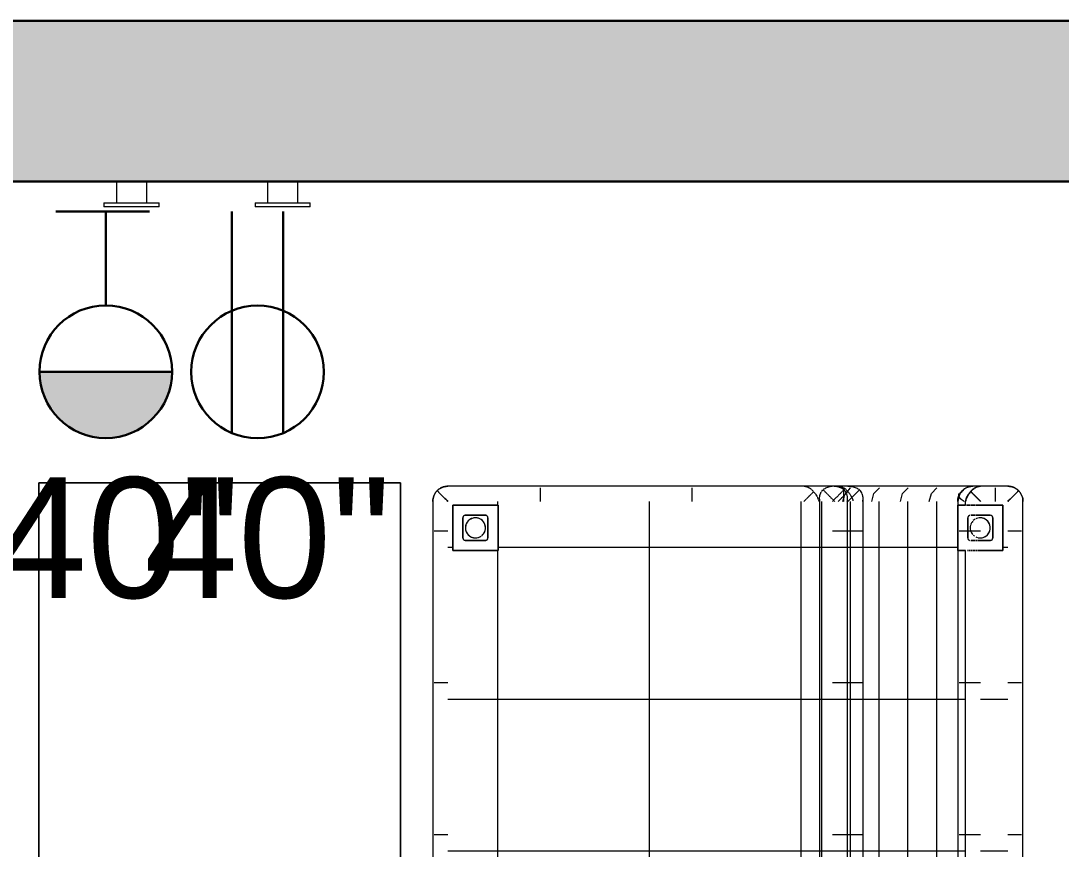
# Model space of a CAD drawing. Header units: inches. Extents: x 11834 to 13024, y -8101 to -6934.
# Drawn here: x 12166.5 to 12218.3, y -7327.8 to -7286.5 of the extents above; entities that cross this region are included whole.
import ezdxf

# ---------------------------------------------------------------- set-up
doc = ezdxf.new("R2010")
doc.units = ezdxf.units.IN
doc.header["$MEASUREMENT"] = 0
for name, color, linetype, lineweight in [('A-ANNO-NOTE', 131, 'Continuous', 40), ('A-WALL', 113, 'Continuous', 9), ('A-WALL-PATT', 111, 'Continuous', 18), ('E-ELEC-FIXT', 91, 'Continuous', 9), ('I-FURN', 30, 'Continuous', 9)]:
    doc.layers.add(name, color=color, linetype=linetype, lineweight=lineweight)
doc.styles.add('Swis721 Lt BT', font='swissl.ttf', dxfattribs={"height": 6})
pattern_1 = [(270, (7274.035, 12201.662), (7.554, 5e-16), []), (0, (7274.035, 12201.662), (0, 7.554), [])]

# ---------------------------------------------------------------- blocks, each defined once
blk = doc.blocks.new('FP_1_50-FIRST FLOOR POWER _ SIGNAL')
at = {"layer": 'I-FURN'}
for p, q in [((23.586, -11.443), (0.785, -11.443)), ((6.992, -11.802), (6.992, -11.511)), ((14.547, -11.802), (14.547, -11.511)), ((22.101, -11.802), (22.101, -11.511))]:
    blk.add_line(p, q, dxfattribs=at)
blk = doc.blocks.new('FP_1_51-FIRST FLOOR POWER _ SIGNAL')
at = {"layer": 'I-FURN'}
for p, q in [((6.992, -11.943), (6.992, -11.802)), ((14.547, -11.943), (14.547, -11.802)), ((22.101, -11.943), (22.101, -11.802)), ((6.992, -12.219), (6.992, -11.943)), ((6.992, -12.571), (6.992, -12.219)), ((14.547, -12.219), (14.547, -11.943)), ((14.547, -12.571), (14.547, -12.219)), ((22.101, -12.219), (22.101, -11.943)), ((22.101, -12.571), (22.101, -12.219))]:
    blk.add_line(p, q, dxfattribs=at)
blk = doc.blocks.new('FP_1_52-FIRST FLOOR POWER _ SIGNAL')
at = {"layer": 'I-FURN'}
for p, q in [((6.992, -14.333), (6.992, -13.943)), ((14.547, -14.333), (14.547, -13.943)), ((22.101, -14.333), (22.101, -13.943)), ((6.992, -14.618), (6.992, -14.333)), ((14.547, -14.618), (14.547, -14.333)), ((22.101, -14.618), (22.101, -14.333)), ((0.785, -14.693), (23.586, -14.693))]:
    blk.add_line(p, q, dxfattribs=at)
blk = doc.blocks.new('FP_1_53-FIRST FLOOR POWER _ SIGNAL')
at = {"layer": 'I-FURN'}
for p, q in [((23.586, -11.761), (23.593, -11.749)), ((23.593, -11.749), (23.6, -11.738)), ((23.6, -11.738), (23.607, -11.727)), ((23.607, -11.727), (23.613, -11.716)), ((23.613, -11.716), (23.62, -11.706)), ((23.62, -11.706), (23.627, -11.696)), ((23.627, -11.696), (23.634, -11.686)), ((23.634, -11.686), (23.641, -11.676)), ((23.641, -11.676), (23.648, -11.666)), ((23.648, -11.666), (23.654, -11.657)), ((23.654, -11.657), (23.661, -11.648)), ((23.661, -11.648), (23.668, -11.639)), ((23.668, -11.639), (23.675, -11.631)), ((23.675, -11.631), (23.682, -11.623)), ((23.682, -11.623), (23.688, -11.615)), ((23.688, -11.615), (23.695, -11.607)), ((23.695, -11.607), (23.702, -11.6)), ((23.702, -11.6), (23.709, -11.592)), ((23.709, -11.592), (23.716, -11.585)), ((23.716, -11.585), (23.722, -11.579)), ((23.722, -11.579), (23.729, -11.572)), ((23.729, -11.572), (23.736, -11.566)), ((23.736, -11.566), (23.743, -11.56)), ((23.743, -11.56), (23.749, -11.555)), ((23.749, -11.555), (23.756, -11.549)), ((23.756, -11.549), (23.763, -11.544)), ((23.763, -11.544), (23.769, -11.539)), ((23.769, -11.539), (23.776, -11.534)), ((23.776, -11.534), (23.783, -11.53)), ((23.783, -11.53), (23.789, -11.526)), ((23.789, -11.526), (23.796, -11.522)), ((23.796, -11.522), (23.802, -11.518)), ((23.802, -11.518), (23.809, -11.515)), ((23.809, -11.515), (23.816, -11.512)), ((23.816, -11.512), (23.822, -11.509)), ((23.822, -11.509), (23.829, -11.507)), ((23.829, -11.507), (23.835, -11.504)), ((23.835, -11.504), (23.842, -11.502)), ((23.842, -11.502), (23.848, -11.5)), ((23.848, -11.5), (23.855, -11.499)), ((23.855, -11.499), (23.861, -11.497)), ((23.861, -11.497), (23.867, -11.496)), ((23.867, -11.496), (23.874, -11.495)), ((23.874, -11.495), (23.88, -11.495)), ((23.88, -11.495), (23.886, -11.495)), ((23.886, -11.495), (23.893, -11.495)), ((23.893, -11.495), (23.899, -11.495)), ((23.899, -11.495), (23.905, -11.495)), ((23.905, -11.495), (23.912, -11.496)), ((23.912, -11.496), (23.918, -11.497)), ((23.918, -11.497), (23.924, -11.498)), ((23.924, -11.498), (23.93, -11.499)), ((23.93, -11.499), (23.936, -11.501)), ((23.936, -11.501), (23.942, -11.503)), ((23.942, -11.503), (23.948, -11.505)), ((23.948, -11.505), (23.954, -11.508)), ((23.954, -11.508), (23.961, -11.51)), ((23.961, -11.51), (23.967, -11.513)), ((23.967, -11.513), (23.972, -11.517))]:
    blk.add_line(p, q, dxfattribs=at)
at = {"layer": 'I-FURN', "flags": 128}
blk.add_lwpolyline([(23.586, -11.443), (23.616, -11.444), (23.646, -11.446), (23.676, -11.449), (23.705, -11.453), (23.735, -11.458), (23.764, -11.465), (23.793, -11.473), (23.822, -11.481), (23.85, -11.491), (23.878, -11.503), (23.905, -11.515), (23.932, -11.528), (23.959, -11.542), (23.984, -11.558), (24.009, -11.574), (24.034, -11.592), (24.058, -11.61), (24.08, -11.63), (24.103, -11.65), (24.124, -11.671), (24.144, -11.693), (24.164, -11.715), (24.183, -11.739), (24.2, -11.763), (24.217, -11.788), (24.233, -11.814), (24.247, -11.84), (24.261, -11.867), (24.274, -11.894), (24.285, -11.922), (24.295, -11.95), (24.304, -11.978), (24.312, -12.007), (24.319, -12.036), (24.325, -12.066), (24.33, -12.096), (24.333, -12.125), (24.335, -12.155), (24.336, -12.185), (24.336, -12.193)], dxfattribs=at)
blk = doc.blocks.new('FP_1_54-FIRST FLOOR POWER _ SIGNAL')
at = {"layer": 'I-FURN'}
for p, q in [((24.336, -13.943), (24.336, -12.571)), ((23.976, -13.315), (23.586, -13.315)), ((24.261, -13.315), (23.976, -13.315))]:
    blk.add_line(p, q, dxfattribs=at)
blk = doc.blocks.new('FP_1_64-FIRST FLOOR POWER _ SIGNAL')
at = {"layer": 'I-FURN'}
for p, q in [((23.586, 14.693), (0.785, 14.693)), ((6.992, 14.333), (6.992, 14.618)), ((14.547, 14.333), (14.547, 14.618)), ((22.101, 14.333), (22.101, 14.618)), ((6.992, 13.943), (6.992, 14.333)), ((14.547, 13.943), (14.547, 14.333)), ((22.101, 13.943), (22.101, 14.333))]:
    blk.add_line(p, q, dxfattribs=at)
blk = doc.blocks.new('FP_1_65-FIRST FLOOR POWER _ SIGNAL')
at = {"layer": 'I-FURN'}
for p, q in [((6.992, -6.313), (6.992, -5.981)), ((14.547, -6.313), (14.547, -5.981)), ((22.101, -6.313), (22.101, -5.981)), ((0.643, -6.731), (23.728, -6.731)), ((6.992, -6.582), (6.992, -6.313)), ((6.992, -6.736), (6.992, -6.582)), ((14.547, -6.582), (14.547, -6.313)), ((14.547, -6.736), (14.547, -6.582)), ((22.101, -6.582), (22.101, -6.313)), ((22.101, -6.736), (22.101, -6.582))]:
    blk.add_line(p, q, dxfattribs=at)
blk = doc.blocks.new('FP_1_67-FIRST FLOOR POWER _ SIGNAL')
at = {"layer": 'I-FURN'}
for p, q in [((24.336, -5.981), (24.336, 13.943)), ((23.976, 9.347), (23.586, 9.347)), ((24.261, 9.347), (23.976, 9.347)), ((23.976, 1.793), (23.586, 1.793)), ((24.261, 1.793), (23.976, 1.793)), ((23.976, -5.761), (23.586, -5.761)), ((24.261, -5.761), (23.976, -5.761))]:
    blk.add_line(p, q, dxfattribs=at)
blk = doc.blocks.new('FP_1_79-FIRST FLOOR POWER _ SIGNAL')
at = {"layer": 'I-FURN'}
blk.add_line((23.7, -4.567), (0.671, -4.567), dxfattribs=at)
blk = doc.blocks.new('FP_1_80-FIRST FLOOR POWER _ SIGNAL')
at = {"layer": 'I-FURN'}
for p, q in [((6.992, -14.333), (6.992, -13.943)), ((14.547, -14.027), (14.547, -13.943)), ((22.101, -14.053), (22.101, -13.943)), ((6.992, -14.474), (6.992, -14.352)), ((6.992, -14.572), (6.992, -14.502)), ((14.547, -14.333), (14.547, -14.053)), ((14.547, -14.613), (14.547, -14.352)), ((22.101, -14.21), (22.101, -14.083)), ((22.101, -14.333), (22.101, -14.22)), ((22.101, -14.463), (22.101, -14.352)), ((22.101, -14.564), (22.101, -14.474)), ((0.785, -14.693), (23.586, -14.693)), ((22.101, -14.618), (22.101, -14.572))]:
    blk.add_line(p, q, dxfattribs=at)
blk = doc.blocks.new('FP_1_83-FIRST FLOOR POWER _ SIGNAL')
at = {"layer": 'I-FURN'}
for p, q in [((24.336, -5.981), (24.336, -5.317)), ((23.586, -5.732), (23.695, -5.761)), ((23.71, -5.765), (23.789, -5.786)), ((23.795, -5.787), (23.83, -5.796)), ((23.833, -5.797), (23.949, -5.827)), ((23.976, -5.834), (24.009, -5.867)), ((24.027, -5.885), (24.061, -5.918)), ((24.064, -5.921), (24.163, -6.018)), ((24.166, -6.02), (24.257, -6.11)), ((24.336, -12.235), (24.336, -5.981)), ((23.586, -7.165), (23.976, -7.266)), ((23.976, -7.266), (24.261, -7.546)), ((23.586, -8.597), (23.976, -8.699)), ((23.976, -8.699), (24.261, -8.978)), ((23.586, -10.029), (23.976, -10.131)), ((23.976, -10.131), (24.261, -10.41)), ((23.586, -11.461), (23.851, -11.531)), ((23.851, -11.531), (23.888, -11.54)), ((23.916, -11.547), (23.963, -11.56)), ((23.976, -11.563), (24.021, -11.608)), ((24.021, -11.608), (24.093, -11.678)), ((24.114, -11.698), (24.201, -11.784)), ((24.229, -11.811), (24.261, -11.842)), ((24.336, -12.571), (24.336, -12.235))]:
    blk.add_line(p, q, dxfattribs=at)
blk = doc.blocks.new('FP_1_84-FIRST FLOOR POWER _ SIGNAL')
at = {"layer": 'I-FURN'}
for p, q in [((24.336, -13.943), (24.336, -12.587)), ((23.695, -13.315), (23.586, -13.315)), ((23.976, -13.315), (23.719, -13.315)), ((24.226, -13.315), (23.976, -13.315)), ((24.261, -13.315), (24.229, -13.315))]:
    blk.add_line(p, q, dxfattribs=at)
blk = doc.blocks.new('FP_1_85-FIRST FLOOR POWER _ SIGNAL')
at = {"layer": 'I-FURN'}
for p, q in [((14.547, -11.904), (14.547, -11.872)), ((22.101, -11.862), (22.101, -11.832)), ((22.101, -11.914), (22.101, -11.865)), ((6.992, -12.024), (6.992, -11.991)), ((6.992, -12.235), (6.992, -12.052)), ((6.992, -12.571), (6.992, -12.241)), ((14.547, -11.967), (14.547, -11.93)), ((14.547, -12.068), (14.547, -12.009)), ((14.547, -12.241), (14.547, -12.089)), ((14.547, -12.571), (14.547, -12.241)), ((22.101, -11.967), (22.101, -11.919)), ((22.101, -12.085), (22.101, -11.995)), ((22.101, -12.193), (22.101, -12.089)), ((22.101, -12.241), (22.101, -12.202)), ((22.101, -12.313), (22.101, -12.241)), ((22.101, -12.437), (22.101, -12.322)), ((22.101, -12.563), (22.101, -12.445))]:
    blk.add_line(p, q, dxfattribs=at)
blk = doc.blocks.new('FP_1_86-FIRST FLOOR POWER _ SIGNAL')
at = {"layer": 'I-FURN'}
for p, q in [((6.992, -5.541), (6.992, -5.209)), ((6.992, -5.81), (6.992, -5.541)), ((14.547, -5.541), (14.547, -5.209)), ((14.547, -5.81), (14.547, -5.541)), ((22.101, -5.541), (22.101, -5.209)), ((22.101, -5.81), (22.101, -5.541)), ((0.662, -5.959), (23.709, -5.959)), ((6.992, -5.964), (6.992, -5.81)), ((14.547, -5.964), (14.547, -5.81)), ((22.101, -5.964), (22.101, -5.81))]:
    blk.add_line(p, q, dxfattribs=at)
blk = doc.blocks.new('FP_1_87-FIRST FLOOR POWER _ SIGNAL')
at = {"layer": 'I-FURN'}
for p, q in [((23.586, 14.693), (0.785, 14.693)), ((6.992, 14.572), (6.992, 14.618)), ((6.992, 14.352), (6.992, 14.545)), ((14.547, 14.352), (14.547, 14.572)), ((22.101, 14.578), (22.101, 14.618)), ((22.101, 14.482), (22.101, 14.572)), ((6.992, 14.053), (6.992, 14.315)), ((6.992, 13.943), (6.992, 14.044)), ((14.547, 13.943), (14.547, 14.333)), ((22.101, 14.362), (22.101, 14.474)), ((22.101, 14.23), (22.101, 14.333)), ((22.101, 14.093), (22.101, 14.22)), ((22.101, 13.952), (22.101, 14.083))]:
    blk.add_line(p, q, dxfattribs=at)
blk = doc.blocks.new('FP_1_89-FIRST FLOOR POWER _ SIGNAL')
at = {"layer": 'I-FURN'}
for p, q in [((24.336, -5.209), (24.336, 13.943)), ((23.695, 9.347), (23.614, 9.347)), ((23.856, 9.347), (23.751, 9.347)), ((23.976, 9.347), (23.884, 9.347)), ((24.103, 9.347), (24.011, 9.347)), ((24.199, 9.347), (24.128, 9.347)), ((24.261, 9.347), (24.221, 9.347)), ((23.695, 1.793), (23.586, 1.793)), ((23.968, 1.793), (23.716, 1.793)), ((24.239, 1.793), (23.976, 1.793)), ((24.204, -5.761), (24.166, -5.761))]:
    blk.add_line(p, q, dxfattribs=at)
blk = doc.blocks.new('Kimball - Villa - Lounges Privacy Back Without Arms - K602FPB-6991797-FIRST FLOOR POWER _ SIGNAL')
at = {"layer": 'I-FURN'}
h = blk.add_hatch(dxfattribs=at)
h.set_pattern_fill('FP1_4', color=256, style=0, pattern_type=2)
h.set_pattern_definition(pattern_1)
h.paths.add_polyline_path([(0.785, 13.943), (0.785, -4.567), (23.586, -4.567), (23.586, 13.943), (1.15, 13.943)], flags=0)
h.paths.add_polyline_path([(21.141, 11.443), (21.141, 13.693), (23.391, 13.693), (23.391, 11.443)], flags=0)
h = blk.add_hatch(dxfattribs=at)
h.set_pattern_fill('FP1_3', color=256, style=0, pattern_type=2)
h.set_pattern_definition([(270, (7274.035, 435.366), (7.554, 5e-16), []), (0, (7274.035, 435.366), (0, 1.432), [])])
h.paths.add_polyline_path([(0.785, -11.851), (21.141, -11.831), (21.141, -11.443), (23.391, -11.443), (23.391, -11.851), (23.586, -11.831), (23.586, -4.58), (0.785, -4.58), (0.785, -11.844)], flags=0)
h = blk.add_hatch(dxfattribs=at)
h.set_pattern_fill('FP1_4', color=256, style=0, pattern_type=2)
h.set_pattern_definition(pattern_1)
h.paths.add_polyline_path([(0.785, -12.587), (0.785, -13.943), (23.586, -13.943), (23.57, -12.587), (23.391, -12.587), (23.391, -13.693), (21.141, -13.693), (21.141, -12.587), (0.801, -12.587)], flags=0)
for p, q in [((23.391, 13.693), (21.141, 13.693)), ((21.141, 13.693), (21.141, 11.443)), ((21.141, 11.443), (21.141, 13.693)), ((21.141, 13.693), (23.391, 13.693)), ((23.391, 11.443), (23.391, 13.693)), ((23.391, 13.693), (23.391, 11.443)), ((21.641, 13.068), (21.641, 12.068)), ((21.641, 12.068), (21.641, 13.068)), ((22.766, 13.193), (21.766, 13.193)), ((21.766, 13.193), (22.766, 13.193)), ((22.891, 12.068), (22.891, 13.068)), ((22.891, 13.068), (22.891, 12.068)), ((21.766, 11.943), (22.766, 11.943)), ((22.766, 11.943), (21.766, 11.943)), ((21.141, 11.443), (23.391, 11.443)), ((23.391, 11.443), (21.141, 11.443)), ((23.391, -11.443), (21.141, -11.443)), ((21.141, -11.443), (21.141, -11.487)), ((21.141, -11.487), (21.141, -11.443)), ((21.141, -11.443), (23.391, -11.443)), ((21.141, -11.487), (21.141, -11.831)), ((21.141, -11.831), (21.141, -11.487)), ((23.391, -11.487), (23.391, -11.443)), ((23.391, -11.443), (23.391, -11.487)), ((23.391, -11.828), (23.391, -11.487)), ((23.391, -11.487), (23.391, -11.828)), ((23.391, -11.916), (23.391, -11.884)), ((23.391, -11.884), (23.391, -11.916)), ((21.141, -11.938), (21.141, -11.986)), ((21.141, -11.986), (21.141, -11.938)), ((21.141, -12.013), (21.141, -12.082)), ((21.141, -12.082), (21.141, -12.013)), ((21.141, -12.11), (21.141, -12.188)), ((21.141, -12.188), (21.141, -12.11)), ((21.141, -12.222), (21.141, -12.308)), ((21.141, -12.308), (21.141, -12.222)), ((21.141, -12.34), (21.141, -12.432)), ((21.141, -12.432), (21.141, -12.34)), ((21.641, -12.11), (21.641, -12.191)), ((21.641, -12.191), (21.641, -12.11)), ((21.641, -12.222), (21.641, -12.31)), ((21.641, -12.31), (21.641, -12.222)), ((21.641, -12.34), (21.641, -12.434)), ((21.641, -12.434), (21.641, -12.34)), ((22.766, -11.943), (21.766, -11.943)), ((21.766, -11.943), (22.766, -11.943)), ((22.891, -12.197), (22.891, -12.11)), ((22.891, -12.11), (22.891, -12.197)), ((22.891, -12.317), (22.891, -12.222)), ((22.891, -12.222), (22.891, -12.317)), ((22.891, -12.441), (22.891, -12.34)), ((22.891, -12.34), (22.891, -12.441)), ((23.391, -11.99), (23.391, -11.938)), ((23.391, -11.938), (23.391, -11.99)), ((23.391, -12.087), (23.391, -12.013)), ((23.391, -12.013), (23.391, -12.087)), ((23.391, -12.199), (23.391, -12.11)), ((23.391, -12.11), (23.391, -12.199)), ((23.391, -12.319), (23.391, -12.222)), ((23.391, -12.222), (23.391, -12.319)), ((23.391, -12.444), (23.391, -12.34)), ((23.391, -12.34), (23.391, -12.444)), ((21.141, -12.463), (21.141, -12.558)), ((21.141, -12.558), (21.141, -12.463)), ((21.141, -12.587), (21.141, -13.693)), ((21.141, -13.693), (21.141, -12.587)), ((21.641, -12.463), (21.641, -12.56)), ((21.641, -12.56), (21.641, -12.463)), ((21.641, -12.587), (21.641, -13.068)), ((21.641, -13.068), (21.641, -12.587)), ((22.891, -12.567), (22.891, -12.463)), ((22.891, -12.463), (22.891, -12.567)), ((22.891, -13.068), (22.891, -12.587)), ((22.891, -12.587), (22.891, -13.068)), ((23.391, -12.57), (23.391, -12.463)), ((23.391, -12.463), (23.391, -12.57)), ((23.391, -13.693), (23.391, -12.587)), ((23.391, -12.587), (23.391, -13.693)), ((21.766, -13.193), (22.766, -13.193)), ((22.766, -13.193), (21.766, -13.193)), ((21.141, -13.693), (23.391, -13.693)), ((23.391, -13.693), (21.141, -13.693))]:
    blk.add_line(p, q, dxfattribs=at)
for centre, radius, start, end in [((21.766, 13.068), 0.125, 150, 180), ((21.766, 13.068), 0.125, 165, 180), ((21.766, 13.068), 0.125, 90, 165), ((21.766, 13.068), 0.125, 135, 150), ((21.766, 13.068), 0.125, 120, 135), ((21.766, 13.068), 0.125, 105, 120), ((21.766, 13.068), 0.125, 90, 105), ((22.266, 12.568), 0.5, 0, 180), ((22.266, 12.568), 0.5, 75, 180), ((22.266, 12.568), 0.5, 0, 75), ((22.766, 13.068), 0.125, 0, 90), ((22.766, 13.068), 0.125, 75, 90), ((22.766, 13.068), 0.125, 60, 75), ((22.766, 13.068), 0.125, 45, 60), ((22.766, 13.068), 0.125, 30, 45), ((22.766, 13.068), 0.125, 15, 30), ((22.766, 13.068), 0.125, 0, 15), ((22.266, 12.568), 0.5, 180, 214.7548), ((22.266, 12.568), 0.5, 180, 195), ((22.266, 12.568), 0.5, 195, 210), ((22.266, 12.568), 0.5, 218.6533, 360), ((22.266, 12.568), 0.5, 315, 0), ((21.766, 12.068), 0.125, 180, 270), ((21.766, 12.068), 0.125, 180, 195), ((21.766, 12.068), 0.125, 195, 270), ((22.266, 12.568), 0.5, 210, 214.7548), ((22.266, 12.568), 0.5, 218.6533, 225), ((22.266, 12.568), 0.5, 225, 240), ((22.266, 12.568), 0.5, 240, 255), ((22.266, 12.568), 0.5, 255, 300), ((22.266, 12.568), 0.5, 300, 315), ((22.766, 12.068), 0.125, 270, 0), ((22.766, 12.068), 0.125, 270, 285), ((22.766, 12.068), 0.125, 285, 300), ((22.766, 12.068), 0.125, 300, 330), ((22.766, 12.068), 0.125, 330, 345), ((22.766, 12.068), 0.125, 345, 0), ((21.766, -12.068), 0.125, 165, 180), ((21.766, -12.068), 0.125, 165, 180), ((21.766, -12.068), 0.125, 105, 150), ((21.766, -12.068), 0.125, 135, 150), ((21.766, -12.068), 0.125, 120, 135), ((21.766, -12.068), 0.125, 105, 120), ((21.766, -12.068), 0.125, 90, 105), ((21.766, -12.068), 0.125, 90, 105), ((22.266, -12.568), 0.5, 152.727, 164.5179), ((22.266, -12.568), 0.5, 152.727, 164.5179), ((22.266, -12.568), 0.5, 135.9782, 145.2452), ((22.266, -12.568), 0.5, 135.9782, 145.2452), ((22.266, -12.568), 0.5, 120, 130.7237), ((22.266, -12.568), 0.5, 120, 130.7237), ((22.266, -12.568), 0.5, 112.2486, 120), ((22.266, -12.568), 0.5, 112.2486, 120), ((22.266, -12.568), 0.5, 106.0383, 109.8414), ((22.266, -12.568), 0.5, 106.0383, 109.8414), ((22.266, -12.568), 0.5, 75.1726, 104.3439), ((22.266, -12.568), 0.5, 75.1726, 104.3439), ((22.266, -12.568), 0.5, 69.7423, 73.9617), ((22.266, -12.568), 0.5, 69.7423, 73.9617), ((22.266, -12.568), 0.5, 60, 67.7514), ((22.266, -12.568), 0.5, 60, 67.7514), ((22.266, -12.568), 0.5, 48.6886, 60), ((22.266, -12.568), 0.5, 48.6886, 60), ((22.266, -12.568), 0.5, 30.3716, 44.0218), ((22.266, -12.568), 0.5, 30.3716, 44.0218), ((22.266, -12.568), 0.5, 15, 27.273), ((22.266, -12.568), 0.5, 15, 27.273), ((22.766, -12.068), 0.125, 30, 90), ((22.766, -12.068), 0.125, 60, 90), ((22.766, -12.068), 0.125, 30, 60), ((22.766, -12.068), 0.125, 0, 15), ((22.766, -12.068), 0.125, 0, 15), ((22.266, -12.568), 0.5, 167.7594, 179.1386), ((22.266, -12.568), 0.5, 167.7594, 179.1386), ((22.266, -12.568), 0.5, 182.1553, 240), ((22.266, -12.568), 0.5, 182.1553, 255), ((22.266, -12.568), 0.5, 240, 330), ((22.266, -12.568), 0.5, 285, 357.8447), ((22.266, -12.568), 0.5, 330, 357.8447), ((22.266, -12.568), 0.5, 0.2276, 12.2406), ((22.266, -12.568), 0.5, 0.2276, 12.2406), ((21.766, -13.068), 0.125, 180, 270), ((21.766, -13.068), 0.125, 180, 195), ((21.766, -13.068), 0.125, 195, 210), ((21.766, -13.068), 0.125, 210, 225), ((21.766, -13.068), 0.125, 225, 240), ((21.766, -13.068), 0.125, 240, 255), ((21.766, -13.068), 0.125, 255, 270), ((22.266, -12.568), 0.5, 255, 270), ((22.266, -12.568), 0.5, 270, 285), ((22.766, -13.068), 0.125, 270, 0), ((22.766, -13.068), 0.125, 270, 285), ((22.766, -13.068), 0.125, 285, 0)]:
    blk.add_arc(centre, radius, start, end, dxfattribs=at)
for points, knots in [([(24.116, 14.474), (24.077, 14.512), (24.017, 14.561), (23.93, 14.611), (23.841, 14.652), (23.726, 14.685), (23.633, 14.693), (23.586, 14.693)], [0, 0, 0, 0, 0.25, 0.375, 0.5, 0.75, 1, 1, 1, 1]), ([(23.586, 14.693), (23.633, 14.693), (23.726, 14.685), (23.841, 14.652), (23.93, 14.611), (24.017, 14.561), (24.077, 14.512), (24.116, 14.474)], [0, 0, 0, 0, 0.25, 0.5, 0.625, 0.75, 1, 1, 1, 1]), ([(24.116, 14.474), (24.077, 14.512), (24.017, 14.561), (23.93, 14.611), (23.841, 14.652), (23.726, 14.685), (23.633, 14.693), (23.586, 14.693)], [0, 0, 0, 0, 0.25, 0.375, 0.5, 0.75, 1, 1, 1, 1]), ([(23.586, 14.693), (23.633, 14.693), (23.726, 14.685), (23.841, 14.652), (23.93, 14.611), (24.017, 14.561), (24.077, 14.512), (24.116, 14.474)], [0, 0, 0, 0, 0.25, 0.5, 0.625, 0.75, 1, 1, 1, 1]), ([(23.586, 13.943), (23.633, 13.99), (23.726, 14.084), (23.841, 14.198), (23.93, 14.287), (24.017, 14.374), (24.077, 14.436), (24.116, 14.474)], [0, 0, 0, 0, 0.25, 0.5, 0.625, 0.75, 1, 1, 1, 1]), ([(24.116, 14.474), (24.077, 14.436), (24.017, 14.374), (23.93, 14.287), (23.841, 14.198), (23.726, 14.084), (23.633, 13.99), (23.586, 13.943)], [0, 0, 0, 0, 0.25, 0.375, 0.5, 0.75, 1, 1, 1, 1]), ([(24.116, 14.474), (24.077, 14.436), (24.017, 14.374), (23.93, 14.287), (23.841, 14.198), (23.726, 14.084), (23.633, 13.99), (23.586, 13.943)], [0, 0, 0, 0, 0.25, 0.375, 0.5, 0.75, 1, 1, 1, 1]), ([(23.586, 13.943), (23.633, 13.99), (23.726, 14.084), (23.841, 14.198), (23.93, 14.287), (23.973, 14.331), (23.995, 14.352)], [0, 0, 0, 0, 0.25, 0.5, 0.625, 0.75, 0.75, 0.75, 0.75]), ([(23.835, -4.575), (23.854, -4.578), (23.891, -4.585), (23.926, -4.596), (23.943, -4.602)], [0.4041826, 0.4041826, 0.4041826, 0.4041826, 0.5, 0.5874324, 0.5874324, 0.5874324, 0.5874324]), ([(23.945, -4.958), (23.928, -4.975), (23.891, -5.012), (23.854, -5.049), (23.834, -5.069)], [0.4100056, 0.4100056, 0.4100056, 0.4100056, 0.5, 0.5970668, 0.5970668, 0.5970668, 0.5970668]), ([(23.948, -5.57), (23.929, -5.552), (23.892, -5.514), (23.853, -5.476), (23.833, -5.456)], [0.4055908, 0.4055908, 0.4055908, 0.4055908, 0.5, 0.5980478, 0.5980478, 0.5980478, 0.5980478]), ([(24.164, -6.559), (24.132, -6.528), (24.065, -6.46), (23.971, -6.366), (23.892, -6.287), (23.812, -6.208), (23.71, -6.105), (23.628, -6.022), (23.586, -5.981)], [0, 0, 0, 0, 0.2, 0.4, 0.5, 0.6, 0.8, 1, 1, 1, 1]), ([(23.832, -6.147), (23.792, -6.169), (23.72, -6.201), (23.648, -6.22), (23.617, -6.227)], [0.5015584, 0.5015584, 0.5015584, 0.5015584, 0.75, 0.9370637, 0.9370637, 0.9370637, 0.9370637]), ([(23.833, -5.951), (23.853, -5.948), (23.892, -5.94), (23.93, -5.928), (23.949, -5.922)], [0.4007, 0.4007, 0.4007, 0.4007, 0.5, 0.5969421, 0.5969421, 0.5969421, 0.5969421]), ([(23.71, -6.731), (23.751, -6.732), (23.812, -6.728), (23.892, -6.712), (23.971, -6.689), (24.065, -6.644), (24.132, -6.591), (24.164, -6.559)], [0.2, 0.2, 0.2, 0.2, 0.4, 0.5, 0.6, 0.8, 1, 1, 1, 1]), ([(23.632, -11.861), (23.658, -11.867), (23.709, -11.882), (23.758, -11.903), (23.782, -11.914)], [-0.9076135, -0.9076135, -0.9076135, -0.9076135, -0.75, -0.6030999, -0.6030999, -0.6030999, -0.6030999]), ([(23.783, -11.914), (23.799, -11.921), (23.845, -11.944), (23.89, -11.969), (23.917, -11.988)], [-0.6024272, -0.6024272, -0.6024272, -0.6024272, -0.5, -0.3237054, -0.3237054, -0.3237054, -0.3237054]), ([(23.917, -11.989), (23.929, -11.997), (23.971, -12.026), (24.011, -12.061), (24.04, -12.088)], [-0.3232326, -0.3232326, -0.3232326, -0.3232326, -0.25, -0.0537941, -0.0537941, -0.0537941, -0.0537941]), ([(24.166, -12.172), (24.195, -12.201), (24.246, -12.263), (24.279, -12.33), (24.294, -12.363)], [0.2000039, 0.2000039, 0.2000039, 0.2000039, 0.4, 0.5999762, 0.5999762, 0.5999762, 0.5999762]), ([(24.245, -12.292), (24.252, -12.302), (24.272, -12.335), (24.29, -12.369), (24.3, -12.393)], [-0.5643678, -0.5643678, -0.5643678, -0.5643678, -0.5, -0.360618, -0.360618, -0.360618, -0.360618]), ([(24.299, -12.396), (24.306, -12.414), (24.32, -12.451), (24.325, -12.49), (24.327, -12.509)], [-0.3569606, -0.3569606, -0.3569606, -0.3569606, -0.25, -0.1435669, -0.1435669, -0.1435669, -0.1435669]), ([(23.586, -13.943), (23.633, -13.99), (23.726, -14.084), (23.841, -14.198), (23.93, -14.287), (24.017, -14.374), (24.077, -14.436), (24.116, -14.474)], [0, 0, 0, 0, 0.25, 0.5, 0.625, 0.75, 1, 1, 1, 1]), ([(24.116, -14.474), (24.077, -14.436), (24.017, -14.374), (23.93, -14.287), (23.841, -14.198), (23.726, -14.084), (23.633, -13.99), (23.586, -13.943)], [0, 0, 0, 0, 0.25, 0.375, 0.5, 0.75, 1, 1, 1, 1]), ([(24.116, -14.474), (24.077, -14.436), (24.017, -14.374), (23.93, -14.287), (23.841, -14.198), (23.726, -14.084), (23.633, -13.99), (23.586, -13.943)], [0, 0, 0, 0, 0.25, 0.375, 0.5, 0.75, 1, 1, 1, 1]), ([(24.116, -14.474), (24.077, -14.512), (24.017, -14.561), (23.93, -14.611), (23.841, -14.652), (23.726, -14.685), (23.633, -14.693), (23.586, -14.693)], [0, 0, 0, 0, 0.25, 0.375, 0.5, 0.75, 1, 1, 1, 1]), ([(23.586, -14.693), (23.633, -14.693), (23.726, -14.685), (23.841, -14.652), (23.93, -14.611), (24.017, -14.561), (24.077, -14.512), (24.116, -14.474)], [0, 0, 0, 0, 0.25, 0.5, 0.625, 0.75, 1, 1, 1, 1]), ([(24.116, -14.474), (24.077, -14.512), (24.017, -14.561), (23.93, -14.611), (23.841, -14.652), (23.726, -14.685), (23.633, -14.693), (23.586, -14.693)], [0, 0, 0, 0, 0.25, 0.375, 0.5, 0.75, 1, 1, 1, 1]), ([(23.586, -14.693), (23.633, -14.693), (23.726, -14.685), (23.841, -14.652), (23.93, -14.611), (24.017, -14.561), (24.077, -14.512), (24.116, -14.474)], [0, 0, 0, 0, 0.25, 0.5, 0.625, 0.75, 1, 1, 1, 1]), ([(23.726, -14.083), (23.772, -14.13), (23.841, -14.198), (23.93, -14.287), (24.017, -14.374), (24.077, -14.436), (24.116, -14.474)], [0.25, 0.25, 0.25, 0.25, 0.5, 0.625, 0.75, 1, 1, 1, 1])]:
    blk.add_open_spline(points, degree=3, knots=knots, dxfattribs=at)
for points in [[(23.995, 14.352), (24.037, 14.395), (24.077, 14.436), (24.116, 14.474)], [(24.213, 14.355), (24.185, 14.397), (24.152, 14.437), (24.116, 14.474)], [(24.116, 14.474), (24.151, 14.438), (24.214, 14.363), (24.283, 14.232), (24.326, 14.091), (24.336, 13.993), (24.336, 13.943)], [(24.116, 14.474), (24.152, 14.436), (24.185, 14.397), (24.213, 14.354)], [(24.116, 14.474), (24.151, 14.439), (24.214, 14.363), (24.283, 14.232), (24.326, 14.091), (24.336, 13.993), (24.336, 13.943)], [(24.251, 14.29), (24.246, 14.299), (24.241, 14.309), (24.235, 14.318)], [(24.235, 14.318), (24.241, 14.309), (24.246, 14.299), (24.252, 14.29)], [(24.251, 14.29), (24.264, 14.266), (24.276, 14.241), (24.286, 14.216)], [(24.285, 14.216), (24.275, 14.241), (24.265, 14.266), (24.252, 14.29)], [(24.301, 14.169), (24.296, 14.185), (24.291, 14.201), (24.285, 14.216)], [(24.285, 14.216), (24.291, 14.2), (24.297, 14.185), (24.302, 14.169)], [(24.301, 14.169), (24.305, 14.158), (24.308, 14.148), (24.31, 14.137)], [(24.31, 14.137), (24.308, 14.148), (24.305, 14.159), (24.302, 14.169)], [(24.315, 14.119), (24.32, 14.097), (24.323, 14.076), (24.325, 14.054)], [(24.328, 14.054), (24.324, 14.076), (24.32, 14.097), (24.315, 14.118)], [(24.336, 13.943), (24.336, 13.98), (24.333, 14.017), (24.328, 14.054)], [(24.328, 14.054), (24.333, 14.018), (24.336, 13.981), (24.336, 13.943)], [(23.586, -3.789), (23.623, -3.826), (23.66, -3.863), (23.696, -3.899)], [(23.712, -3.915), (23.748, -3.951), (23.785, -3.988), (23.821, -4.024)], [(23.836, -4.039), (23.872, -4.075), (23.908, -4.111), (23.942, -4.145)], [(24.254, -4.07), (24.233, -4.105), (24.209, -4.139), (24.178, -4.169)], [(24.314, -3.939), (24.302, -3.978), (24.284, -4.016), (24.264, -4.053)], [(24.336, -3.801), (24.335, -3.842), (24.329, -3.884), (24.318, -3.924)], [(23.7, -4.495), (23.662, -4.508), (23.624, -4.518), (23.586, -4.525)], [(23.586, -4.58), (23.624, -4.573), (23.663, -4.569), (23.701, -4.567)], [(23.71, -4.567), (23.748, -4.566), (23.786, -4.568), (23.824, -4.573)], [(23.823, -4.443), (23.786, -4.462), (23.749, -4.479), (23.711, -4.491)], [(23.943, -4.369), (23.908, -4.395), (23.871, -4.416), (23.835, -4.436)], [(24.056, -4.274), (24.023, -4.305), (23.99, -4.334), (23.955, -4.36)], [(23.955, -4.606), (23.99, -4.618), (24.025, -4.633), (24.057, -4.654)], [(23.956, -4.159), (23.99, -4.193), (24.023, -4.227), (24.056, -4.259)], [(24.068, -4.661), (24.1, -4.682), (24.131, -4.707), (24.16, -4.735)], [(24.161, -4.187), (24.133, -4.214), (24.102, -4.239), (24.069, -4.263)], [(23.824, -5.079), (23.787, -5.116), (23.749, -5.154), (23.711, -5.192)], [(24.058, -4.845), (24.025, -4.878), (23.99, -4.913), (23.954, -4.949)], [(24.16, -4.742), (24.131, -4.771), (24.1, -4.803), (24.067, -4.835)], [(24.255, -4.906), (24.231, -4.849), (24.202, -4.795), (24.169, -4.745)], [(24.315, -5.102), (24.302, -5.039), (24.286, -4.975), (24.26, -4.918)], [(24.335, -5.262), (24.332, -5.212), (24.325, -5.162), (24.317, -5.112)], [(23.699, -5.204), (23.662, -5.241), (23.624, -5.279), (23.586, -5.317)], [(23.705, -5.328), (23.666, -5.288), (23.626, -5.248), (23.586, -5.209)], [(23.586, -5.498), (23.627, -5.539), (23.667, -5.579), (23.707, -5.619)], [(23.71, -5.623), (23.75, -5.663), (23.79, -5.703), (23.83, -5.742)], [(23.828, -5.451), (23.789, -5.412), (23.75, -5.373), (23.711, -5.333)], [(24.06, -5.683), (24.026, -5.649), (23.99, -5.612), (23.953, -5.575)], [(24.163, -5.785), (24.132, -5.755), (24.099, -5.722), (24.065, -5.688)], [(24.166, -5.784), (24.201, -5.731), (24.23, -5.675), (24.256, -5.616)], [(24.259, -5.61), (24.283, -5.55), (24.305, -5.487), (24.315, -5.421)], [(24.316, -5.64), (24.304, -5.682), (24.285, -5.722), (24.264, -5.762)], [(24.317, -5.414), (24.329, -5.349), (24.335, -5.283), (24.336, -5.215)], [(24.336, -5.501), (24.336, -5.546), (24.33, -5.591), (24.318, -5.634)], [(24.336, -5.312), (24.336, -5.295), (24.335, -5.279), (24.334, -5.262)], [(23.586, -5.945), (23.603, -5.948), (23.621, -5.951), (23.638, -5.953)], [(23.649, -5.954), (23.669, -5.957), (23.689, -5.958), (23.709, -5.958)], [(23.71, -5.958), (23.751, -5.959), (23.791, -5.957), (23.831, -5.951)], [(23.833, -5.745), (23.872, -5.785), (23.912, -5.824), (23.949, -5.861)], [(23.95, -6.073), (23.912, -6.101), (23.872, -6.125), (23.833, -6.147)], [(24.061, -5.978), (24.026, -6.013), (23.989, -6.044), (23.951, -6.072)], [(23.952, -5.864), (23.99, -5.902), (24.026, -5.939), (24.061, -5.974)], [(23.952, -5.921), (23.989, -5.907), (24.027, -5.892), (24.061, -5.869)], [(24.064, -5.866), (24.099, -5.845), (24.132, -5.819), (24.163, -5.789)], [(24.164, -5.892), (24.134, -5.922), (24.101, -5.95), (24.064, -5.975)], [(24.336, -5.981), (24.336, -6.051), (24.323, -6.19), (24.264, -6.388), (24.201, -6.506), (24.164, -6.559)], [(24.258, -5.773), (24.236, -5.81), (24.211, -5.847), (24.178, -5.878)], [(23.586, -6.717), (23.603, -6.721), (23.621, -6.723), (23.638, -6.726)], [(23.649, -6.727), (23.67, -6.729), (23.69, -6.73), (23.71, -6.731)], [(24.068, -12.089), (24.031, -12.053), (23.956, -11.987), (23.836, -11.912), (23.712, -11.859), (23.628, -11.838), (23.586, -11.831)], [(23.586, -11.831), (23.628, -11.838), (23.712, -11.859), (23.794, -11.895), (23.835, -11.916)], [(23.586, -11.851), (23.601, -11.853), (23.616, -11.857), (23.631, -11.861)], [(23.586, -12.571), (23.628, -12.529), (23.712, -12.445), (23.836, -12.321), (23.956, -12.201), (24.031, -12.125), (24.068, -12.089)], [(24.068, -12.089), (24.031, -12.125), (23.956, -12.201), (23.836, -12.321), (23.712, -12.445), (23.628, -12.529), (23.586, -12.571)], [(23.833, -12.34), (23.793, -12.38), (23.752, -12.421), (23.712, -12.461)], [(23.835, -11.916), (23.876, -11.937), (23.917, -11.96), (23.955, -11.991)], [(23.951, -12.222), (23.914, -12.259), (23.875, -12.298), (23.835, -12.337)], [(23.955, -11.991), (23.994, -12.02), (24.031, -12.053), (24.068, -12.089)], [(24.063, -12.11), (24.028, -12.144), (23.993, -12.18), (23.955, -12.217)], [(24.068, -12.089), (24.105, -12.115), (24.137, -12.142), (24.166, -12.172)], [(24.068, -12.089), (24.105, -12.115), (24.17, -12.17), (24.245, -12.263), (24.298, -12.363), (24.329, -12.466), (24.336, -12.536), (24.336, -12.571)], [(24.069, -12.113), (24.105, -12.139), (24.138, -12.166), (24.167, -12.196)], [(24.178, -12.207), (24.198, -12.228), (24.216, -12.251), (24.232, -12.274)], [(24.294, -12.363), (24.308, -12.397), (24.32, -12.431), (24.326, -12.466)], [(23.71, -12.463), (23.669, -12.504), (23.628, -12.546), (23.586, -12.587)], [(24.326, -12.466), (24.333, -12.501), (24.336, -12.536), (24.336, -12.571)], [(24.33, -12.512), (24.334, -12.536), (24.336, -12.562), (24.336, -12.587)], [(23.586, -13.943), (23.633, -13.99), (23.679, -14.037), (23.726, -14.083)], [(24.336, -13.943), (24.336, -13.993), (24.326, -14.091), (24.283, -14.232), (24.214, -14.363), (24.151, -14.438), (24.116, -14.474)], [(24.328, -14.053), (24.333, -14.017), (24.336, -13.98), (24.336, -13.943)], [(24.336, -13.943), (24.336, -13.981), (24.333, -14.018), (24.328, -14.054)], [(24.336, -13.943), (24.336, -13.98), (24.333, -14.017), (24.328, -14.053)], [(24.116, -14.474), (24.152, -14.438), (24.185, -14.398), (24.213, -14.355)], [(24.213, -14.355), (24.185, -14.397), (24.152, -14.437), (24.116, -14.474)], [(24.213, -14.355), (24.185, -14.398), (24.152, -14.438), (24.116, -14.474)], [(24.235, -14.318), (24.241, -14.309), (24.246, -14.299), (24.252, -14.29)], [(24.251, -14.29), (24.246, -14.299), (24.241, -14.309), (24.235, -14.318)], [(24.251, -14.29), (24.246, -14.299), (24.241, -14.309), (24.235, -14.318)], [(24.251, -14.29), (24.264, -14.266), (24.276, -14.242), (24.286, -14.217)], [(24.284, -14.217), (24.275, -14.242), (24.264, -14.267), (24.252, -14.29)], [(24.284, -14.217), (24.275, -14.242), (24.264, -14.267), (24.252, -14.29)], [(24.285, -14.216), (24.291, -14.2), (24.297, -14.185), (24.302, -14.169)], [(24.301, -14.169), (24.296, -14.185), (24.291, -14.2), (24.286, -14.216)], [(24.301, -14.169), (24.296, -14.185), (24.291, -14.2), (24.286, -14.216)], [(24.301, -14.169), (24.305, -14.158), (24.308, -14.148), (24.31, -14.137)], [(24.31, -14.137), (24.308, -14.148), (24.305, -14.159), (24.302, -14.169)], [(24.31, -14.137), (24.308, -14.148), (24.305, -14.159), (24.302, -14.169)], [(24.31, -14.137), (24.317, -14.111), (24.321, -14.085), (24.324, -14.058)], [(24.327, -14.058), (24.323, -14.085), (24.317, -14.111), (24.31, -14.137)], [(24.327, -14.059), (24.323, -14.085), (24.317, -14.111), (24.31, -14.137)]]:
    blk.add_open_spline(points, degree=3, dxfattribs=at)
for name in ['FP_1_64-FIRST FLOOR POWER _ SIGNAL', 'FP_1_87-FIRST FLOOR POWER _ SIGNAL', 'FP_1_67-FIRST FLOOR POWER _ SIGNAL', 'FP_1_89-FIRST FLOOR POWER _ SIGNAL', 'FP_1_79-FIRST FLOOR POWER _ SIGNAL', 'FP_1_86-FIRST FLOOR POWER _ SIGNAL', 'FP_1_83-FIRST FLOOR POWER _ SIGNAL', 'FP_1_65-FIRST FLOOR POWER _ SIGNAL', 'FP_1_50-FIRST FLOOR POWER _ SIGNAL', 'FP_1_51-FIRST FLOOR POWER _ SIGNAL', 'FP_1_85-FIRST FLOOR POWER _ SIGNAL', 'FP_1_53-FIRST FLOOR POWER _ SIGNAL', 'FP_1_54-FIRST FLOOR POWER _ SIGNAL', 'FP_1_84-FIRST FLOOR POWER _ SIGNAL', 'FP_1_52-FIRST FLOOR POWER _ SIGNAL', 'FP_1_80-FIRST FLOOR POWER _ SIGNAL']:
    blk.add_blockref(name, (0, 0), dxfattribs=at)
blk = doc.blocks.new('PS - Power Device _Wall Base_ - USB-7191310-FIRST FLOOR POWER _ SIGNAL')
at = {"layer": 'E-ELEC-FIXT'}
for p, q in [((12171.225, -7294.535), (12171.225, -7295.598)), ((12172.725, -7295.598), (12172.725, -7294.535)), ((12170.6, -7295.598), (12173.35, -7295.598)), ((12170.6, -7295.598), (12170.6, -7295.785)), ((12173.35, -7295.785), (12170.6, -7295.785)), ((12173.35, -7295.785), (12173.35, -7295.598))]:
    blk.add_line(p, q, dxfattribs=at)
blk = doc.blocks.new('PS - Power Device _Wall Base_ - Duplex-7191452-FIRST FLOOR POWER _ SIGNAL')
at = {"layer": 'E-ELEC-FIXT'}
for p, q in [((12178.745, -7294.535), (12178.745, -7295.598)), ((12180.245, -7295.598), (12180.245, -7294.535)), ((12178.12, -7295.598), (12180.87, -7295.598)), ((12178.12, -7295.598), (12178.12, -7295.785)), ((12180.87, -7295.785), (12178.12, -7295.785)), ((12180.87, -7295.785), (12180.87, -7295.598))]:
    blk.add_line(p, q, dxfattribs=at)
blk = doc.blocks.new('Furniture 2 - Furniture 2-7252815-FIRST FLOOR POWER _ SIGNAL')
at = {"layer": 'I-FURN'}
for p, q in [((12185.355, -7309.535), (12167.355, -7309.535)), ((12167.355, -7309.535), (12167.355, -7358.306)), ((12167.355, -7358.306), (12167.355, -7309.535)), ((12167.355, -7309.535), (12185.355, -7309.535)), ((12185.355, -7358.306), (12185.355, -7309.535)), ((12185.355, -7309.535), (12185.355, -7358.306))]:
    blk.add_line(p, q, dxfattribs=at)

msp = doc.modelspace()

# ---------------------------------------------------------------- hatches: boundary and pattern name
at = {"layer": 'A-ANNO-NOTE', "lineweight": 9}
for points in [[(12173.986, -7304.107), (12173.988, -7303.999), (12167.388, -7303.999)], [(12173.986, -7304.107), (12167.388, -7303.999), (12167.39, -7304.107)], [(12173.902, -7304.748), (12173.986, -7304.107), (12167.39, -7304.107)], [(12167.474, -7304.748), (12173.902, -7304.748), (12167.39, -7304.107)], [(12173.902, -7304.748), (12173.96, -7304.43), (12173.986, -7304.107)], [(12171.437, -7307.213), (12173.902, -7304.748), (12167.474, -7304.748)], [(12168.137, -7306.092), (12167.474, -7304.748), (12167.728, -7305.458)], [(12168.594, -7306.55), (12167.474, -7304.748), (12168.137, -7306.092)], [(12169.938, -7307.213), (12171.437, -7307.213), (12167.474, -7304.748)], [(12169.938, -7307.213), (12167.474, -7304.748), (12168.594, -7306.55)], [(12171.437, -7307.213), (12173.239, -7306.092), (12173.902, -7304.748)], [(12173.239, -7306.092), (12173.647, -7305.458), (12173.902, -7304.748)], [(12173.647, -7305.458), (12173.776, -7305.161), (12173.902, -7304.748)], [(12173.239, -7306.092), (12173.49, -7305.741), (12173.647, -7305.458)], [(12171.437, -7307.213), (12172.781, -7306.55), (12173.239, -7306.092)], [(12172.781, -7306.55), (12172.944, -7306.407), (12173.239, -7306.092)], [(12169.938, -7307.213), (12168.594, -7306.55), (12169.228, -7306.958)], [(12171.437, -7307.213), (12172.147, -7306.958), (12172.781, -7306.55)], [(12172.147, -7306.958), (12172.43, -7306.801), (12172.781, -7306.55)], [(12170.796, -7307.297), (12171.437, -7307.213), (12169.938, -7307.213)], [(12170.58, -7307.297), (12170.796, -7307.297), (12169.938, -7307.213)], [(12170.796, -7307.297), (12171.119, -7307.271), (12171.437, -7307.213)], [(12171.437, -7307.213), (12171.85, -7307.087), (12172.147, -7306.958)]]:
    msp.add_hatch(color=256, dxfattribs=at).paths.add_polyline_path(points, flags=0)
at = {"layer": 'A-WALL-PATT', "lineweight": 9}
msp.add_hatch(color=7, dxfattribs=at).paths.add_polyline_path([(12320.142, -7294.535), (12342.029, -7294.535), (12342.029, -7286.535), (12148.342, -7286.535), (12148.342, -7294.535), (12281.309, -7294.535)], flags=0)

# ---------------------------------------------------------------- linework, layer by layer
at = {"layer": 'A-ANNO-NOTE', "lineweight": 30}
for p, q in [((12172.873, -7296.024), (12168.198, -7296.024)), ((12170.692, -7296.024), (12170.692, -7300.699)), ((12176.968, -7296.033), (12176.968, -7307.051)), ((12179.523, -7296.033), (12179.523, -7307.051)), ((12179.523, -7296.033), (12179.523, -7307.051)), ((12173.988, -7303.999), (12167.388, -7303.999))]:
    msp.add_line(p, q, dxfattribs=at)
at = {"layer": 'A-ANNO-NOTE', "lineweight": 9}
msp.add_line((12173.988, -7303.999), (12167.388, -7303.999), dxfattribs=at)
at = {"layer": 'A-ANNO-NOTE', "lineweight": 30}
for centre in [(12170.688, -7303.999), (12170.688, -7303.999), (12170.688, -7303.999), (12170.688, -7303.999), (12170.688, -7303.999), (12170.688, -7303.999), (12170.688, -7303.999), (12178.245, -7304.008)]:
    msp.add_circle(centre, 3.3, dxfattribs=at)
at = {"layer": 'A-ANNO-NOTE', "lineweight": 9}
msp.add_arc((12170.688, -7303.999), 3.3, 180, 0, dxfattribs=at)
at = {"layer": 'A-WALL', "color": 55, "lineweight": 30}
for p, q in [((12342.029, -7286.535), (12148.342, -7286.535)), ((12148.342, -7294.535), (12342.029, -7294.535))]:
    msp.add_line(p, q, dxfattribs=at)

# ---------------------------------------------------------------- block references
at = {"layer": 'E-ELEC-FIXT'}
for name in ['PS - Power Device _Wall Base_ - USB-7191310-FIRST FLOOR POWER _ SIGNAL', 'PS - Power Device _Wall Base_ - Duplex-7191452-FIRST FLOOR POWER _ SIGNAL']:
    msp.add_blockref(name, (0, 0), dxfattribs=at)
at = {"layer": 'I-FURN'}
msp.add_blockref('Furniture 2 - Furniture 2-7252815-FIRST FLOOR POWER _ SIGNAL', (0, 0), dxfattribs=at)
at = {"layer": 'I-FURN', "rotation": 89.99999999999928}
msp.add_blockref('Kimball - Villa - Lounges Privacy Back Without Arms - K602FPB-6991797-FIRST FLOOR POWER _ SIGNAL', (12201.662, -7334.035), dxfattribs=at)

# ---------------------------------------------------------------- texts
at = {"layer": 'A-ANNO-NOTE', "lineweight": 9, "char_height": 6, "width": 13.736, "attachment_point": 1, "style": 'Swis721 Lt BT'}
for insert in [(12165.084, -7309.256), (12172.604, -7309.256)]:
    msp.add_mtext('40"', dxfattribs=dict(at, insert=insert))

doc.saveas('drawing.dxf')
